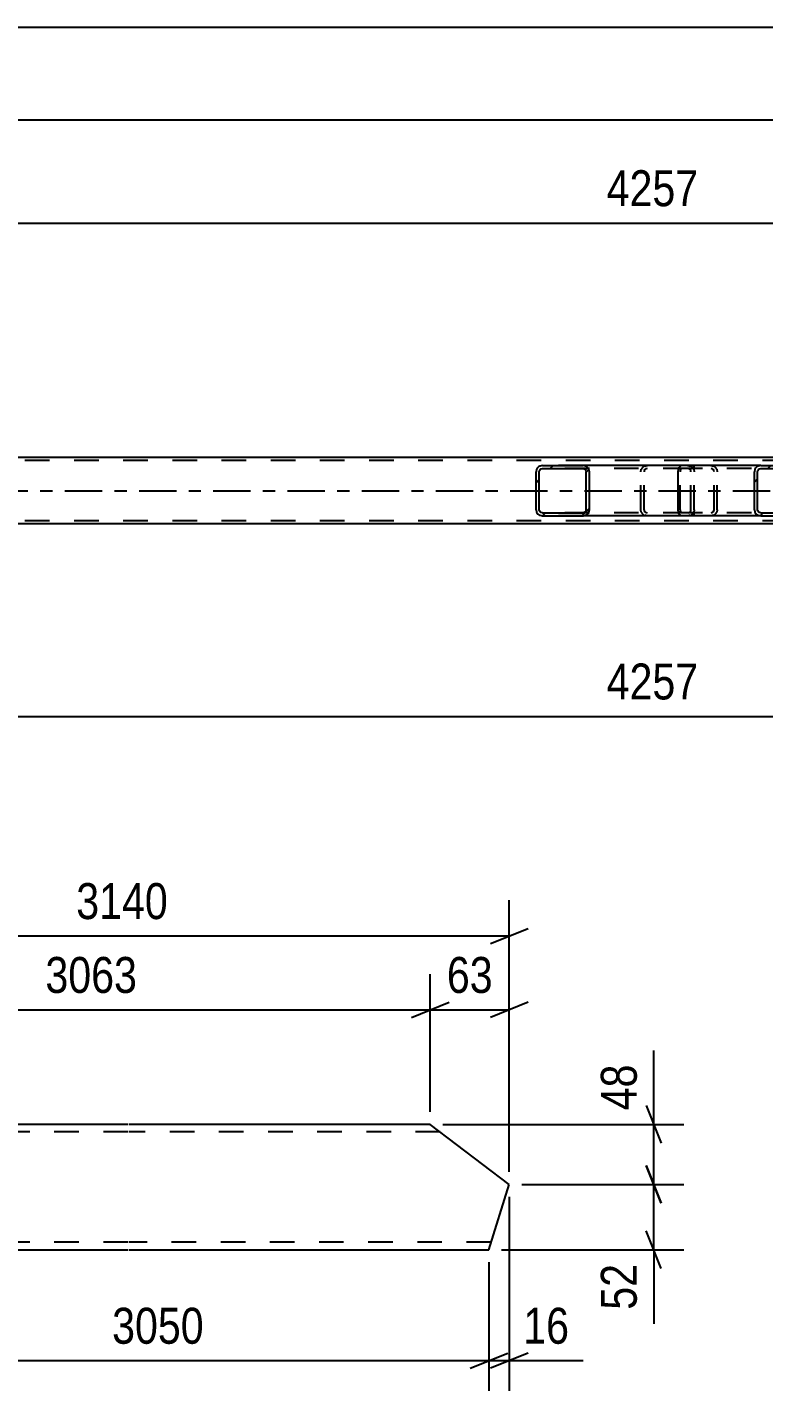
# Model space of a CAD drawing. Header units: millimetres. Extents: x 0 to 841, y 0 to 594.
# Drawn here: x 536.3 to 595, y 160.4 to 269.1 of the extents above; entities that cross this region are included whole.
import ezdxf

# ---------------------------------------------------------------- set-up
doc = ezdxf.new("R2010")
doc.units = ezdxf.units.MM
doc.linetypes.add('DXK_LINE_DOT2', pattern=[3.9198, 1.9599, -1.9599])
doc.linetypes.add('DXK_LINE_DOT3', pattern=[5.9187, 2.979, -0.9799, 0.9799, -0.9799])
doc.styles.add('Arial Narrow', font='ARIALN.TTF', dxfattribs={"height": 0.2})

# ---------------------------------------------------------------- blocks, each defined once
blk = doc.blocks.new('Part-318887959-3222 - 3092')
at = {"linetype": 'Continuous'}
h = blk.add_hatch(dxfattribs=at)
h.set_pattern_fill('', scale=0.7, style=0, pattern_type=0)
h.set_pattern_definition([(45, (598.454, 233.815), (-1.57154, 1.57154), [])])
h.paths.add_polyline_path([(598.49, 233.63), (598.45, 233.82), (598.34, 233.97), (598.18, 234.07), (597.99, 234.11), (594.81, 234.11), (594.61, 234.07), (594.45, 233.97), (594.34, 233.82), (594.3, 233.63), (594.3, 230.59), (594.34, 230.41), (594.45, 230.25), (594.61, 230.15), (594.81, 230.11), (597.99, 230.11), (598.18, 230.15), (598.34, 230.25), (598.45, 230.41), (598.49, 230.59)])
h.paths.add_polyline_path([(598.22, 230.5), (598.17, 230.42), (598.09, 230.37), (597.99, 230.35), (594.81, 230.35), (594.71, 230.37), (594.63, 230.42), (594.57, 230.5), (594.55, 230.59), (594.55, 233.63), (594.57, 233.72), (594.63, 233.8), (594.71, 233.85), (594.81, 233.87), (597.99, 233.87), (598.09, 233.85), (598.17, 233.8), (598.22, 233.72), (598.24, 233.63), (598.24, 230.59)])
at = {"color": 2, "linetype": 'Continuous'}
for p, q in [((588.23, 233.63), (588.25, 233.82)), ((588.25, 233.82), (588.31, 233.97)), ((588.31, 233.97), (588.4, 234.07)), ((588.4, 234.07), (588.5, 234.11)), ((594.81, 234.11), (588.5, 234.11)), ((594.34, 233.82), (594.3, 233.63)), ((594.57, 233.72), (594.63, 233.8)), ((594.81, 234.11), (594.61, 234.07)), ((594.63, 233.8), (594.71, 233.85)), ((594.71, 233.85), (594.81, 233.87)), ((594.81, 234.11), (597.99, 234.11)), ((594.81, 233.87), (597.99, 233.87)), ((598.18, 234.07), (597.99, 234.11)), ((597.99, 233.87), (598.09, 233.85)), ((598.09, 233.85), (598.17, 233.8)), ((598.17, 233.8), (598.22, 233.72)), ((598.49, 233.63), (598.45, 233.82)), ((588.23, 230.59), (588.23, 233.63)), ((594.3, 230.59), (594.3, 233.63)), ((594.55, 233.63), (594.57, 233.72)), ((594.55, 230.59), (594.55, 233.63)), ((598.22, 233.72), (598.24, 233.63)), ((598.24, 230.59), (598.24, 233.63)), ((598.49, 230.59), (598.49, 233.63)), ((588.25, 230.41), (588.23, 230.59)), ((594.3, 230.59), (594.34, 230.41)), ((594.57, 230.5), (594.55, 230.59)), ((594.63, 230.42), (594.57, 230.5)), ((598.22, 230.5), (598.17, 230.42)), ((598.24, 230.59), (598.22, 230.5)), ((598.45, 230.41), (598.49, 230.59)), ((588.31, 230.25), (588.25, 230.41)), ((588.4, 230.15), (588.31, 230.25)), ((588.5, 230.11), (588.4, 230.15)), ((594.81, 230.11), (588.5, 230.11)), ((594.61, 230.15), (594.81, 230.11)), ((594.71, 230.37), (594.63, 230.42)), ((594.81, 230.35), (594.71, 230.37)), ((594.81, 230.35), (597.99, 230.35)), ((594.81, 230.11), (597.99, 230.11)), ((598.09, 230.37), (597.99, 230.35)), ((597.99, 230.11), (598.18, 230.15)), ((598.17, 230.42), (598.09, 230.37))]:
    blk.add_line(p, q, dxfattribs=at)
at = {"color": 7, "linetype": 'DXK_LINE_DOT2'}
for p, q in [((588.41, 233.8), (588.38, 233.72)), ((588.45, 233.85), (588.41, 233.8)), ((588.5, 233.87), (588.45, 233.85)), ((597.99, 233.87), (588.5, 233.87)), ((589.5, 233.87), (589.5, 234.11)), ((590.84, 234.11), (591.03, 234.07)), ((590.94, 233.85), (590.84, 233.87)), ((591.02, 233.8), (590.94, 233.85)), ((591.07, 233.72), (591.02, 233.8)), ((591.3, 233.82), (591.34, 233.63)), ((597.99, 234.11), (594.81, 234.11)), ((588.38, 233.72), (588.37, 233.63)), ((588.37, 230.59), (588.37, 233.63)), ((591.09, 233.63), (591.07, 233.72)), ((591.09, 230.59), (591.09, 233.63)), ((591.34, 230.59), (591.34, 233.63)), ((588.37, 230.59), (588.38, 230.5)), ((588.38, 230.5), (588.41, 230.42)), ((591.02, 230.42), (591.07, 230.5)), ((591.07, 230.5), (591.09, 230.59)), ((591.34, 230.59), (591.3, 230.41)), ((588.41, 230.42), (588.45, 230.37)), ((588.45, 230.37), (588.5, 230.35)), ((597.99, 230.35), (588.5, 230.35)), ((589.5, 230.11), (589.5, 230.35)), ((590.84, 230.35), (590.94, 230.37)), ((591.03, 230.15), (590.84, 230.11)), ((590.94, 230.37), (591.02, 230.42)), ((597.99, 230.11), (594.81, 230.11))]:
    blk.add_line(p, q, dxfattribs=at)
for centre, start, end in [((590.85, 233.62), 23.8494, 68.8059), ((590.85, 230.61), 291.1941, 336.1506)]:
    blk.add_arc(centre, 0.492, start, end, dxfattribs=at)
at = {"color": 2, "linetype": 'Continuous'}
for centre, start, end in [((594.79, 233.62), 111.1941, 156.1506), ((598, 233.62), 23.8494, 68.8059), ((594.79, 230.61), 203.8494, 248.8059), ((598, 230.61), 291.1941, 336.1506)]:
    blk.add_arc(centre, 0.492, start, end, dxfattribs=at)
blk = doc.blocks.new('Part-318887959-3221 - 3092')
at = {"linetype": 'Continuous'}
h = blk.add_hatch(dxfattribs=at)
h.set_pattern_fill('', scale=0.7, style=0, pattern_type=0)
h.set_pattern_definition([(45, (581.109, 233.815), (-1.57154, 1.57154), [])])
h.paths.add_polyline_path([(581.15, 233.63), (581.11, 233.82), (581, 233.97), (580.83, 234.07), (580.64, 234.11), (577.4, 234.11), (577.21, 234.07), (577.04, 233.97), (576.93, 233.82), (576.89, 233.63), (576.89, 230.59), (576.93, 230.41), (577.04, 230.25), (577.21, 230.15), (577.4, 230.11), (580.64, 230.11), (580.83, 230.15), (581, 230.25), (581.11, 230.41), (581.15, 230.59)])
h.paths.add_polyline_path([(580.87, 230.5), (580.82, 230.42), (580.73, 230.37), (580.64, 230.35), (577.4, 230.35), (577.3, 230.37), (577.22, 230.42), (577.17, 230.5), (577.15, 230.59), (577.15, 233.63), (577.17, 233.72), (577.22, 233.8), (577.3, 233.85), (577.4, 233.87), (580.64, 233.87), (580.73, 233.85), (580.82, 233.8), (580.87, 233.72), (580.89, 233.63), (580.89, 230.59)])
at = {"color": 2, "linetype": 'Continuous'}
for p, q in [((576.93, 233.82), (576.89, 233.63)), ((577.17, 233.72), (577.22, 233.8)), ((577.4, 234.11), (577.21, 234.07)), ((577.22, 233.8), (577.3, 233.85)), ((577.3, 233.85), (577.4, 233.87)), ((577.4, 234.11), (580.64, 234.11)), ((577.4, 233.87), (580.64, 233.87)), ((588.5, 234.11), (580.64, 234.11)), ((580.83, 234.07), (580.64, 234.11)), ((580.64, 233.87), (580.73, 233.85)), ((580.73, 233.85), (580.82, 233.8)), ((580.82, 233.8), (580.87, 233.72)), ((581.15, 233.63), (581.11, 233.82)), ((576.89, 230.59), (576.89, 233.63)), ((577.15, 233.63), (577.17, 233.72)), ((577.15, 230.59), (577.15, 233.63)), ((580.87, 233.72), (580.89, 233.63)), ((580.89, 230.59), (580.89, 233.63)), ((581.15, 230.59), (581.15, 233.63)), ((576.89, 230.59), (576.93, 230.41)), ((577.17, 230.5), (577.15, 230.59)), ((577.22, 230.42), (577.17, 230.5)), ((580.87, 230.5), (580.82, 230.42)), ((580.89, 230.59), (580.87, 230.5)), ((581.11, 230.41), (581.15, 230.59)), ((577.21, 230.15), (577.4, 230.11)), ((577.3, 230.37), (577.22, 230.42)), ((577.4, 230.35), (577.3, 230.37)), ((577.4, 230.35), (580.64, 230.35)), ((577.4, 230.11), (580.64, 230.11)), ((580.73, 230.37), (580.64, 230.35)), ((580.64, 230.11), (580.83, 230.15)), ((588.5, 230.11), (580.64, 230.11)), ((580.82, 230.42), (580.73, 230.37))]:
    blk.add_line(p, q, dxfattribs=at)
at = {"color": 7, "linetype": 'DXK_LINE_DOT2'}
for p, q in [((580.64, 234.11), (577.4, 234.11)), ((588.99, 233.87), (577.4, 233.87)), ((585.24, 233.63), (585.28, 233.82)), ((585.57, 233.8), (585.52, 233.72)), ((585.56, 234.07), (585.75, 234.11)), ((585.65, 233.85), (585.57, 233.8)), ((585.75, 233.87), (585.65, 233.85)), ((588.99, 234.11), (588.5, 234.11)), ((588.99, 234.11), (589.18, 234.07)), ((589.08, 233.85), (588.99, 233.87)), ((589.17, 233.8), (589.08, 233.85)), ((589.22, 233.72), (589.17, 233.8)), ((589.46, 233.82), (589.5, 233.63)), ((585.24, 230.59), (585.24, 233.63)), ((585.52, 233.72), (585.5, 233.63)), ((585.5, 230.59), (585.5, 233.63)), ((589.24, 233.63), (589.22, 233.72)), ((589.24, 230.59), (589.24, 233.63)), ((589.5, 230.59), (589.5, 233.63)), ((585.28, 230.41), (585.24, 230.59)), ((585.5, 230.59), (585.52, 230.5)), ((585.52, 230.5), (585.57, 230.42)), ((589.17, 230.42), (589.22, 230.5)), ((589.22, 230.5), (589.24, 230.59)), ((589.5, 230.59), (589.46, 230.41)), ((588.99, 230.35), (577.4, 230.35)), ((580.64, 230.11), (577.4, 230.11)), ((585.75, 230.11), (585.56, 230.15)), ((585.57, 230.42), (585.65, 230.37)), ((585.65, 230.37), (585.75, 230.35)), ((588.99, 230.11), (588.5, 230.11)), ((588.99, 230.35), (589.08, 230.37)), ((589.18, 230.15), (588.99, 230.11)), ((589.08, 230.37), (589.17, 230.42))]:
    blk.add_line(p, q, dxfattribs=at)
at = {"color": 2, "linetype": 'Continuous'}
for centre, start, end in [((577.38, 233.61), 110.7583, 155.68), ((580.66, 233.61), 24.3199, 69.2417), ((577.38, 230.61), 204.3199, 249.2417), ((580.66, 230.61), 290.7583, 335.68)]:
    blk.add_arc(centre, 0.496, start, end, dxfattribs=at)
at = {"color": 7, "linetype": 'DXK_LINE_DOT2'}
for centre, start, end in [((585.73, 233.61), 110.7583, 155.68), ((589.01, 233.61), 24.32, 69.2417), ((585.73, 230.61), 204.32, 249.2417), ((589.01, 230.61), 290.7583, 335.68)]:
    blk.add_arc(centre, 0.496, start, end, dxfattribs=at)
blk = doc.blocks.new('Part-318887959-3333 - 3092')
at = {"color": 7, "linetype": 'DXK_LINE_DOT2'}
for p, q in [((769.37, 234.51), (107.25, 234.51)), ((769.37, 229.71), (107.25, 229.71))]:
    blk.add_line(p, q, dxfattribs=at)
at = {"color": 2, "linetype": 'Continuous'}
for p, q in [((670.51, 234.75), (506.25, 234.75)), ((670.51, 229.47), (506.25, 229.47))]:
    blk.add_line(p, q, dxfattribs=at)
at = {"color": 7, "linetype": 'DXK_LINE_DOT3'}
blk.add_line((107.25, 232.11), (769.37, 232.11), dxfattribs=at)
blk = doc.blocks.new('Part-318887959-1473 - 1471')
at = {"color": 2, "linetype": 'Continuous'}
for p, q in [((513.02, 177.19), (514.39, 181.59)), ((544.36, 181.59), (514.39, 181.59)), ((568.46, 181.59), (544.46, 181.59)), ((574.75, 176.8), (568.46, 181.59)), ((520.36, 171.59), (513.02, 177.19)), ((573.13, 171.59), (574.75, 176.8)), ((520.36, 171.59), (544.36, 171.59)), ((544.46, 171.59), (573.13, 171.59))]:
    blk.add_line(p, q, dxfattribs=at)
at = {"color": 7, "linetype": 'DXK_LINE_DOT2'}
for p, q in [((544.36, 180.99), (514.2, 180.99)), ((569.25, 180.99), (544.46, 180.99)), ((520.36, 171.59), (519.35, 172.36)), ((544.36, 172.19), (519.58, 172.19)), ((573.31, 172.19), (544.46, 172.19))]:
    blk.add_line(p, q, dxfattribs=at)
blk = doc.blocks.new('StraightDimension-318887959-3421 - 3092')
at = {"color": 7, "linetype": 'Continuous'}
blk.add_line((97.03, 261.69), (779.59, 261.69), dxfattribs=at)
blk = doc.blocks.new('StraightDimension-318887959-3442 - 3092')
at = {"color": 7, "linetype": 'Continuous'}
blk.add_line((96.39, 269.06), (780.23, 269.06), dxfattribs=at)
blk = doc.blocks.new('StraightDimension-318887959-3466 - 3092')
at = {"color": 7, "linetype": 'Continuous'}
blk.add_line((501.05, 253.45), (671.31, 253.45), dxfattribs=at)
at = {"color": 0}
blk.add_wipeout([(590.44, 254.2), (590.44, 258.4), (581.92, 258.4), (581.92, 254.2)], dxfattribs=at)
at = {"color": 3, "style": 'Arial Narrow'}
blk.add_text('4257', height=2.863, dxfattribs=at).set_placement((582.52, 254.8))
blk = doc.blocks.new('StraightDimension-318887959-3566 - 3092')
at = {"color": 7, "linetype": 'Continuous'}
blk.add_line((501.05, 214.12), (671.31, 214.12), dxfattribs=at)
at = {"color": 0}
blk.add_wipeout([(590.44, 214.87), (590.44, 219.07), (581.92, 219.07), (581.92, 214.87)], dxfattribs=at)
at = {"color": 3, "style": 'Arial Narrow'}
blk.add_text('4257', height=2.863, dxfattribs=at).set_placement((582.52, 215.47))
blk = doc.blocks.new('StraightDimension-318887959-1522 - 1471')
at = {"color": 7, "linetype": 'Continuous'}
for p, q in [((513.02, 178.19), (513.02, 199.46)), ((574.75, 177.8), (574.75, 199.46)), ((514.52, 197.21), (511.52, 196.01)), ((573.25, 196.01), (576.25, 197.21)), ((513.02, 196.61), (574.75, 196.61))]:
    blk.add_line(p, q, dxfattribs=at)
at = {"color": 0}
blk.add_wipeout([(548.14, 197.36), (548.14, 201.56), (539.63, 201.56), (539.63, 197.36)], dxfattribs=at)
at = {"color": 3, "style": 'Arial Narrow'}
blk.add_text('3140', height=2.863, dxfattribs=at).set_placement((540.23, 197.96))
blk = doc.blocks.new('StraightDimension-318887959-1476 - 1471')
at = {"color": 7, "linetype": 'Continuous'}
for p, q in [((568.46, 182.59), (568.46, 193.57)), ((574.75, 177.8), (574.75, 193.57)), ((566.96, 190.12), (569.96, 191.32)), ((568.46, 190.72), (574.75, 190.72)), ((576.25, 191.32), (573.25, 190.12))]:
    blk.add_line(p, q, dxfattribs=at)
at = {"color": 0}
blk.add_wipeout([(574.03, 191.47), (574.03, 195.67), (569.18, 195.67), (569.18, 191.47)], dxfattribs=at)
at = {"color": 3, "style": 'Arial Narrow'}
blk.add_text('63', height=2.863, dxfattribs=at).set_placement((569.78, 192.07))
blk = doc.blocks.new('StraightDimension-318887959-1494 - 1471')
at = {"color": 7, "linetype": 'Continuous'}
for p, q in [((514.39, 182.59), (514.39, 193.57)), ((568.46, 182.59), (568.46, 193.57)), ((515.89, 191.32), (512.89, 190.12)), ((514.39, 190.72), (568.46, 190.72)), ((566.96, 190.12), (569.96, 191.32))]:
    blk.add_line(p, q, dxfattribs=at)
at = {"color": 0}
blk.add_wipeout([(545.68, 191.47), (545.68, 195.67), (537.17, 195.67), (537.17, 191.47)], dxfattribs=at)
at = {"color": 3, "style": 'Arial Narrow'}
blk.add_text('3063', height=2.863, dxfattribs=at).set_placement((537.77, 192.07))
blk = doc.blocks.new('StraightDimension-318887959-1605 - 1471')
at = {"color": 7, "linetype": 'Continuous'}
for p, q in [((520.36, 170.59), (520.36, 160.35)), ((573.13, 170.59), (573.13, 160.35)), ((521.86, 163.35), (518.86, 162.15)), ((571.63, 162.15), (574.63, 163.35)), ((520.36, 162.75), (573.13, 162.75))]:
    blk.add_line(p, q, dxfattribs=at)
at = {"color": 0}
blk.add_wipeout([(551, 163.5), (551, 167.7), (542.49, 167.7), (542.49, 163.5)], dxfattribs=at)
at = {"color": 3, "style": 'Arial Narrow'}
blk.add_text('3050', height=2.863, dxfattribs=at).set_placement((543.09, 164.1))
blk = doc.blocks.new('StraightDimension-318887959-1631 - 1471')
at = {"color": 7, "linetype": 'Continuous'}
for p, q in [((574.75, 175.8), (574.75, 160.35)), ((573.13, 170.59), (573.13, 160.35)), ((571.63, 162.15), (574.63, 163.35)), ((576.25, 163.35), (573.25, 162.15)), ((573.13, 162.75), (574.75, 162.75)), ((574.75, 162.75), (580.66, 162.75)), ((574.75, 162.75), (580.66, 162.75))]:
    blk.add_line(p, q, dxfattribs=at)
at = {"color": 0}
blk.add_wipeout([(580.13, 163.5), (580.13, 167.7), (575.27, 167.7), (575.27, 163.5)], dxfattribs=at)
at = {"color": 3, "style": 'Arial Narrow'}
blk.add_text('16', height=2.863, dxfattribs=at).set_placement((575.87, 164.1))
blk = doc.blocks.new('StraightDimension-318887959-1666 - 1471')
at = {"color": 7, "linetype": 'Continuous'}
for p, q in [((585.67, 178.3), (586.87, 175.3)), ((575.75, 176.8), (588.67, 176.8)), ((586.27, 171.59), (586.27, 176.8)), ((586.87, 170.09), (585.67, 173.09)), ((574.13, 171.59), (588.67, 171.59)), ((586.27, 171.59), (586.27, 165.68)), ((586.27, 171.59), (586.27, 165.68))]:
    blk.add_line(p, q, dxfattribs=at)
at = {"color": 0}
blk.add_wipeout([(585.52, 171.06), (581.32, 171.06), (581.32, 166.21), (585.52, 166.21)], dxfattribs=at)
at = {"color": 3, "style": 'Arial Narrow'}
blk.add_text('52', height=2.863, rotation=90.0002, dxfattribs=at).set_placement((584.92, 166.81))
blk = doc.blocks.new('StraightDimension-318887959-1690 - 1471')
at = {"color": 7, "linetype": 'Continuous'}
for p, q in [((586.27, 181.59), (586.27, 187.49)), ((586.27, 181.59), (586.27, 187.49)), ((585.67, 183.09), (586.87, 180.09)), ((569.46, 181.59), (588.67, 181.59)), ((586.27, 176.8), (586.27, 181.59)), ((586.87, 175.3), (585.67, 178.3)), ((575.75, 176.8), (588.67, 176.8))]:
    blk.add_line(p, q, dxfattribs=at)
at = {"color": 0}
blk.add_wipeout([(585.52, 186.97), (581.32, 186.97), (581.32, 182.11), (585.52, 182.11)], dxfattribs=at)
at = {"color": 3, "style": 'Arial Narrow'}
blk.add_text('48', height=2.863, rotation=90.0002, dxfattribs=at).set_placement((584.92, 182.71))

msp = doc.modelspace()

# ---------------------------------------------------------------- block references
for name in ['StraightDimension-318887959-3421 - 3092', 'Part-318887959-3333 - 3092', 'Part-318887959-3221 - 3092', 'Part-318887959-3222 - 3092', 'StraightDimension-318887959-3566 - 3092', 'Part-318887959-1473 - 1471', 'StraightDimension-318887959-1605 - 1471']:
    msp.add_blockref(name, (0, 0))

# ---------------------------------------------------------------- next in the draw order: block references
for name in ['StraightDimension-318887959-3442 - 3092', 'StraightDimension-318887959-1522 - 1471', 'StraightDimension-318887959-1631 - 1471']:
    msp.add_blockref(name, (0, 0))

# ---------------------------------------------------------------- next in the draw order: block references
for name in ['StraightDimension-318887959-3466 - 3092', 'StraightDimension-318887959-1476 - 1471']:
    msp.add_blockref(name, (0, 0))

# ---------------------------------------------------------------- next in the draw order: block references
for name in ['StraightDimension-318887959-1494 - 1471', 'StraightDimension-318887959-1666 - 1471']:
    msp.add_blockref(name, (0, 0))

# ---------------------------------------------------------------- next in the draw order: block references
msp.add_blockref('StraightDimension-318887959-1690 - 1471', (0, 0))

doc.saveas('drawing.dxf')
